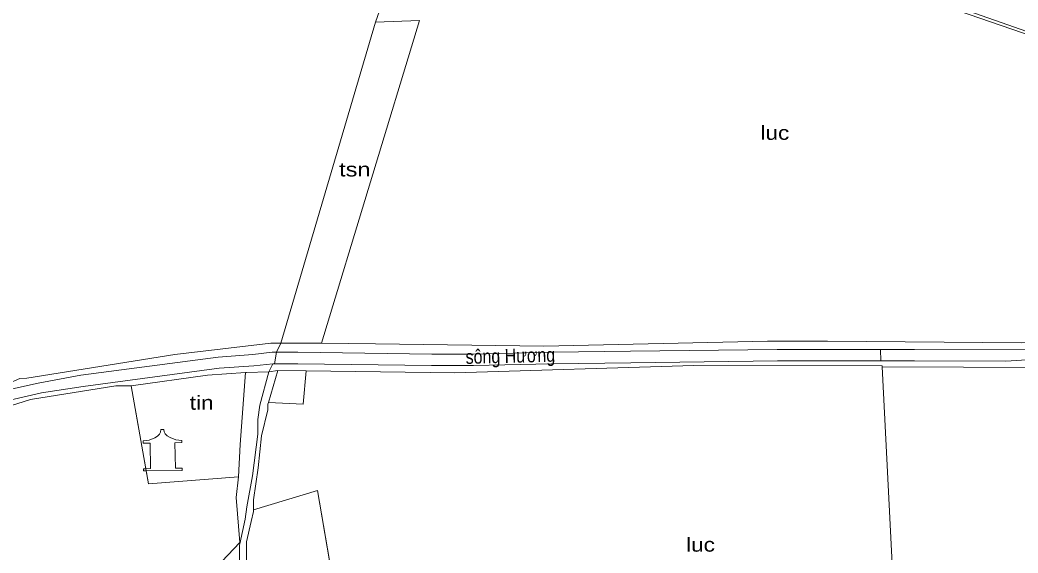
# Model space of a CAD drawing. Header units: metres. Extents: x 506356 to 510920, y 2246675 to 2251661.
# Drawn here: x 508208 to 508918, y 2249560 to 2249940 of the extents above; entities that cross this region are included whole.
import ezdxf
from ezdxf.enums import TextEntityAlignment as Align

# ---------------------------------------------------------------- set-up
doc = ezdxf.new("R2010")
doc.units = ezdxf.units.M
doc.header["$LTSCALE"] = 4
for name, color, linetype, lineweight in [('10', 7, 'Continuous', 13), ('20', 7, 'Continuous', 35), ('23', 7, 'Continuous', 13), ('30', 7, 'Continuous', 13), ('4', 7, 'Continuous', 13), ('5', 7, 'Continuous', 13), ('7', 7, 'Continuous', 13), ('9', 7, 'Continuous', 13)]:
    doc.layers.add(name, color=color, linetype=linetype, lineweight=lineweight)
doc.layers.add('33', color=7, linetype='Continuous')
doc.layers.add('46', color=7, linetype='Continuous')

msp = doc.modelspace()

# ---------------------------------------------------------------- linework, layer by layer
at = {"layer": '10'}
for q in [(508460.76, 2249938.04), (508422.18, 2249709.28)]:
    msp.add_line((508393.36, 2249709.25), q, dxfattribs=at)
for points in [[(508460.76, 2249938.04), (508468.93, 2249961.59), (508477.66, 2249988.02)], [(508422.18, 2249709.28), (508460.73, 2249708.85), (508580.33, 2249707.26), (508739.47, 2249710.8), (508782.21, 2249710.8), (508920.45, 2249709.6), (509085, 2249710.39), (509119.35, 2249711.97), (509183.26, 2249711.97), (509213.55, 2249714.34), (509230.42, 2249715.14), (509266.93, 2249713.94), (509283.46, 2249713.53), (509276.53, 2249819.54), (509266.72, 2249899.21)], [(508393.36, 2249709.25), (508386.18, 2249709.26), (508317.87, 2249701.41), (508212.65, 2249684.51), (508207.55, 2249684.12), (508181.64, 2249673.12), (508160.83, 2249658.19), (508130.46, 2249632.47)], [(508411.25, 2249689.59), (508516.99, 2249688.2), (508687.09, 2249693.56), (508821.09, 2249693.12), (508821.12, 2249692.56)], [(508836.48, 2249320.27), (508834.06, 2249399.07), (508828.72, 2249542.75), (508821.12, 2249692.56)], [(508821.12, 2249692.56), (509110.97, 2249691.35), (509143.59, 2249453.27), (509165.73, 2249282.51)], [(508368.07, 2249688.47), (508341.09, 2249686.54), (508286.88, 2249678.93)], [(508364.17, 2249566.57), (508367.93, 2249584.14), (508369.11, 2249592.84), (508373.06, 2249614.98), (508376.82, 2249644.63), (508376.82, 2249654.91), (508378.4, 2249665.19), (508384.76, 2249688.87), (508368.74, 2249688.52), (508368.07, 2249688.47)], [(508384.45, 2249667.23), (508391.08, 2249689.85), (508411.25, 2249689.59)], [(508286.88, 2249678.93), (508275.91, 2249679.03), (508215.09, 2249669.16), (508200.87, 2249664.81), (508183.1, 2249653.74), (508158.53, 2249632.7)], [(508373.8, 2249590.7), (508373.83, 2249597.89), (508377.13, 2249620.48), (508379.59, 2249643.47), (508384.1, 2249661.94), (508384.1, 2249666.04), (508384.45, 2249667.23)], [(508368.91, 2249551.1), (508368.91, 2249567.93), (508372.19, 2249582.3), (508373.8, 2249589.48), (508373.8, 2249590.7)], [(508337.45, 2249360.45), (508344.57, 2249368.64), (508349.31, 2249376.94), (508356.03, 2249386.43), (508362.74, 2249398.68), (508367.09, 2249407.38), (508370.64, 2249416.87), (508371.83, 2249425.17), (508372.22, 2249436.64), (508373.03, 2249450.08), (508371.85, 2249461.94), (508370.66, 2249478.55), (508370.66, 2249496.74), (508369.48, 2249507.81), (508367.9, 2249518.88), (508365.53, 2249532.71), (508363.55, 2249545.77), (508363.95, 2249555.26), (508363.95, 2249565.54), (508364.17, 2249566.57)]]:
    msp.add_lwpolyline(points, dxfattribs=at)
at = {"layer": '20', "lineweight": 13}
for p, q in [((508819.87, 2249704.95), (508820.22, 2249696.74)), ((508390.18, 2249702.85), (508388.86, 2249694.75))]:
    msp.add_line(p, q, dxfattribs=at)
at = {"layer": '23'}
msp.add_line((508387.09, 2249702.85), (508390.18, 2249702.85), dxfattribs=at)
for points in [[(508390.18, 2249702.85), (508405.46, 2249702.85), (508500.66, 2249701.59), (508530.3, 2249701.59), (508586.66, 2249702.86), (508642.2, 2249703.69), (508746.57, 2249704.94), (508844.28, 2249704.95), (508935.6, 2249704.53)], [(507275.62, 2249273.67), (507317.79, 2249272.83), (507374.16, 2249274.5), (507466.01, 2249277.42), (507604.22, 2249283.27), (507623.01, 2249285.36), (507694.83, 2249287.87), (507711.53, 2249291.63), (507722.38, 2249300.41), (507734.49, 2249300.82), (507883.96, 2249414.91), (508028.43, 2249528.59), (508139.5, 2249632.64), (508169.56, 2249658.97), (508183.76, 2249669), (508193.78, 2249674.85), (508220.59, 2249680.95), (508250.98, 2249686.55), (508348.67, 2249699.51), (508373.31, 2249701.18), (508387.09, 2249702.85)], [(508935.18, 2249698.14), (508909.19, 2249696.44), (508844.26, 2249696.74), (508746.62, 2249696.73), (508642.31, 2249695.48), (508586.78, 2249694.66), (508585.93, 2249694.74), (508530.39, 2249693.49), (508500.61, 2249693.49), (508405.41, 2249694.75), (508387.58, 2249694.75), (508374.07, 2249693.11), (508349.48, 2249691.45), (508252.65, 2249678.6), (508222.97, 2249673.94), (508196.51, 2249667.92)]]:
    msp.add_lwpolyline(points, dxfattribs=at)
at = {"layer": '30'}
for p, q in [((508393.36, 2249709.25), (508390.18, 2249702.85)), ((508393.36, 2249709.25), (508422.18, 2249709.28)), ((508387.09, 2249702.85), (508390.18, 2249702.85)), ((508390.18, 2249702.85), (508387.09, 2249702.85)), ((508384.76, 2249688.87), (508387.58, 2249694.75)), ((508384.76, 2249688.87), (508391.08, 2249689.85)), ((508364.1, 2249567.5), (508364.17, 2249566.57)), ((508364.17, 2249566.57), (508364.1, 2249567.5))]:
    msp.add_line(p, q, dxfattribs=at)
for points in [[(508460.76, 2249938.04), (508468.93, 2249961.59), (508477.66, 2249988.02), (508466.8, 2249993.26)], [(508477.66, 2249988.02), (508539.7, 2249966.48), (508582.89, 2249952.34), (508672.02, 2249977.49), (508737.97, 2249995.17), (508840.04, 2249958.62), (508875.37, 2249946.05), (509095.61, 2249870.22), (509106.61, 2249872.18), (509185.42, 2249886.56), (509195.84, 2249888.55), (509205.36, 2249889.93), (509235.79, 2249894.83), (509248.65, 2249897.09), (509262.78, 2249899.36), (509265.62, 2249899.46), (509266.68, 2249899.22), (509266.72, 2249899.21)], [(509185.42, 2249886.56), (509106.61, 2249872.18), (509095.61, 2249870.22), (508875.37, 2249946.05), (508840.04, 2249958.62), (508737.97, 2249995.17), (508672.02, 2249977.49), (508582.89, 2249952.34)], [(508477.66, 2249988.02), (508468.93, 2249961.59), (508460.76, 2249938.04), (508393.36, 2249709.25)], [(508460.76, 2249938.04), (508468.93, 2249961.59), (508477.66, 2249988.02)], [(508477.66, 2249988.02), (508468.93, 2249961.59), (508460.76, 2249938.04)], [(508422.18, 2249709.28), (508491.88, 2249939.08), (508460.76, 2249938.04), (508393.36, 2249709.25)], [(508422.18, 2249709.28), (508491.88, 2249939.08), (508460.76, 2249938.04)], [(508460.76, 2249938.04), (508491.88, 2249939.08), (508422.18, 2249709.28), (508460.73, 2249708.85)], [(508317.87, 2249701.41), (508386.18, 2249709.26), (508393.36, 2249709.25), (508460.76, 2249938.04)], [(509266.72, 2249899.21), (509276.53, 2249819.54), (509283.46, 2249713.53), (509266.93, 2249713.94), (509230.42, 2249715.14), (509213.55, 2249714.34), (509183.26, 2249711.97), (509119.35, 2249711.97), (509085, 2249710.39), (508920.45, 2249709.6), (508782.21, 2249710.8), (508739.47, 2249710.8), (508580.33, 2249707.26), (508460.73, 2249708.85), (508422.18, 2249709.28), (508393.36, 2249709.25), (508390.18, 2249702.85)], [(508422.18, 2249709.28), (508460.73, 2249708.85), (508580.33, 2249707.26), (508739.47, 2249710.8), (508782.21, 2249710.8), (508920.45, 2249709.6), (509085, 2249710.39), (509119.35, 2249711.97), (509183.26, 2249711.97), (509213.55, 2249714.34), (509230.42, 2249715.14), (509266.93, 2249713.94), (509283.46, 2249713.53), (509276.53, 2249819.54), (509266.72, 2249899.21), (509266.68, 2249899.22), (509282.16, 2249901.67)], [(509266.72, 2249899.21), (509276.53, 2249819.54), (509283.46, 2249713.53), (509266.93, 2249713.94), (509230.42, 2249715.14), (509213.55, 2249714.34), (509183.26, 2249711.97), (509119.35, 2249711.97), (509085, 2249710.39), (508920.45, 2249709.6), (508782.21, 2249710.8), (508739.47, 2249710.8), (508580.33, 2249707.26), (508460.73, 2249708.85), (508422.18, 2249709.28)], [(507722.38, 2249300.41), (507734.49, 2249300.82), (507883.96, 2249414.91), (508028.43, 2249528.59), (508139.5, 2249632.64), (508169.56, 2249658.97), (508183.76, 2249669), (508193.78, 2249674.85), (508220.59, 2249680.95), (508250.98, 2249686.55), (508348.67, 2249699.51), (508373.31, 2249701.18), (508387.09, 2249702.85), (508390.18, 2249702.85), (508393.36, 2249709.25)], [(508393.36, 2249709.25), (508386.18, 2249709.26), (508317.87, 2249701.41), (508212.65, 2249684.51), (508207.55, 2249684.12), (508181.64, 2249673.12), (508160.83, 2249658.19), (508130.46, 2249632.47), (508126.03, 2249628.42)], [(508130.46, 2249632.47), (508160.83, 2249658.19), (508181.64, 2249673.12), (508207.55, 2249684.12), (508212.65, 2249684.51), (508317.87, 2249701.41), (508386.18, 2249709.26), (508393.36, 2249709.25), (508422.18, 2249709.28)], [(508393.36, 2249709.25), (508386.18, 2249709.26), (508317.87, 2249701.41), (508212.65, 2249684.51), (508207.55, 2249684.12), (508181.64, 2249673.12), (508160.83, 2249658.19), (508130.46, 2249632.47)], [(508935.6, 2249704.53), (508844.28, 2249704.95), (508746.57, 2249704.94), (508642.2, 2249703.69), (508586.66, 2249702.86), (508530.3, 2249701.59), (508500.66, 2249701.59), (508405.46, 2249702.85), (508390.18, 2249702.85), (508387.09, 2249702.85), (508373.31, 2249701.18)], [(508935.6, 2249704.53), (508844.28, 2249704.95), (508746.57, 2249704.94), (508642.2, 2249703.69), (508586.66, 2249702.86), (508530.3, 2249701.59), (508500.66, 2249701.59), (508405.46, 2249702.85), (508390.18, 2249702.85), (508387.09, 2249702.85), (508373.31, 2249701.18)], [(508390.18, 2249702.85), (508405.46, 2249702.85), (508500.66, 2249701.59), (508530.3, 2249701.59), (508586.66, 2249702.86), (508642.2, 2249703.69), (508746.57, 2249704.94), (508844.28, 2249704.95), (508935.6, 2249704.53)], [(508935.6, 2249704.53), (508844.28, 2249704.95), (508746.57, 2249704.94), (508642.2, 2249703.69), (508586.66, 2249702.86), (508530.3, 2249701.59), (508500.66, 2249701.59), (508405.46, 2249702.85), (508390.18, 2249702.85)], [(508390.18, 2249702.85), (508405.46, 2249702.85), (508500.66, 2249701.59), (508530.3, 2249701.59), (508586.66, 2249702.86), (508642.2, 2249703.69), (508746.57, 2249704.94), (508844.28, 2249704.95), (508935.6, 2249704.53)], [(508460.73, 2249708.85), (508580.33, 2249707.26), (508739.47, 2249710.8), (508782.21, 2249710.8), (508920.45, 2249709.6)], [(507275.62, 2249273.67), (507317.79, 2249272.83), (507374.16, 2249274.5), (507466.01, 2249277.42), (507604.22, 2249283.27), (507623.01, 2249285.36), (507694.83, 2249287.87), (507711.53, 2249291.63), (507722.38, 2249300.41), (507734.49, 2249300.82), (507883.96, 2249414.91), (508028.43, 2249528.59), (508139.5, 2249632.64), (508169.56, 2249658.97), (508183.76, 2249669), (508193.78, 2249674.85), (508220.59, 2249680.95), (508250.98, 2249686.55), (508348.67, 2249699.51), (508373.31, 2249701.18), (508387.09, 2249702.85)], [(508387.09, 2249702.85), (508373.31, 2249701.18), (508348.67, 2249699.51), (508250.98, 2249686.55), (508220.59, 2249680.95), (508193.78, 2249674.85), (508183.76, 2249669), (508169.56, 2249658.97), (508139.5, 2249632.64), (508028.43, 2249528.59), (507883.96, 2249414.91), (507734.49, 2249300.82), (507722.38, 2249300.41), (507711.53, 2249291.63), (507694.83, 2249287.87), (507623.01, 2249285.36), (507604.22, 2249283.27), (507466.01, 2249277.42), (507374.16, 2249274.5), (507317.79, 2249272.83), (507275.62, 2249273.67)], [(508160.83, 2249658.19), (508181.64, 2249673.12), (508207.55, 2249684.12), (508212.65, 2249684.51), (508317.87, 2249701.41)], [(508935.18, 2249698.14), (508909.19, 2249696.44), (508844.26, 2249696.74), (508746.62, 2249696.73), (508642.31, 2249695.48), (508586.78, 2249694.66), (508585.93, 2249694.74), (508530.39, 2249693.49), (508500.61, 2249693.49), (508405.41, 2249694.75), (508387.58, 2249694.75), (508374.07, 2249693.11), (508349.48, 2249691.45), (508252.65, 2249678.6), (508222.97, 2249673.94), (508196.51, 2249667.92)], [(508196.51, 2249667.92), (508222.97, 2249673.94), (508252.65, 2249678.6), (508349.48, 2249691.45), (508374.07, 2249693.11), (508387.58, 2249694.75), (508405.41, 2249694.75), (508500.61, 2249693.49), (508530.39, 2249693.49), (508585.93, 2249694.74), (508586.78, 2249694.66), (508642.31, 2249695.48), (508746.62, 2249696.73), (508844.26, 2249696.74), (508909.19, 2249696.44), (508935.18, 2249698.14)], [(508373.31, 2249701.18), (508348.67, 2249699.51), (508250.98, 2249686.55), (508220.59, 2249680.95)], [(508373.31, 2249701.18), (508348.67, 2249699.51), (508250.98, 2249686.55), (508220.59, 2249680.95)], [(509111.92, 2249699.2), (509096.3, 2249698.97), (509061.18, 2249696.88), (508999.55, 2249696.88), (508935.18, 2249698.14), (508909.19, 2249696.44), (508844.26, 2249696.74), (508746.62, 2249696.73), (508642.31, 2249695.48), (508586.78, 2249694.66), (508585.93, 2249694.74), (508530.39, 2249693.49), (508500.61, 2249693.49), (508405.41, 2249694.75), (508387.58, 2249694.75), (508384.76, 2249688.87), (508391.08, 2249689.85), (508411.25, 2249689.59)], [(508746.62, 2249696.73), (508844.26, 2249696.74), (508909.19, 2249696.44), (508935.18, 2249698.14), (508999.55, 2249696.88)], [(508746.62, 2249696.73), (508844.26, 2249696.74), (508909.19, 2249696.44), (508935.18, 2249698.14), (508999.55, 2249696.88)], [(508821.09, 2249693.12), (508821.12, 2249692.56), (509110.97, 2249691.35), (509111.92, 2249699.2)], [(508387.58, 2249694.75), (508374.07, 2249693.11), (508349.48, 2249691.45), (508252.65, 2249678.6), (508222.97, 2249673.94), (508196.51, 2249667.92), (508187.75, 2249662.81), (508174.12, 2249653.17), (508144.45, 2249627.18), (508033.23, 2249522.99), (507888.47, 2249409.09), (507739.57, 2249295.44), (507720.06, 2249278.38), (507705.99, 2249273.55), (507661.47, 2249273.76), (507615.48, 2249274.4), (507591.33, 2249272.72), (507499.35, 2249271.46), (507436.56, 2249268.54), (507384.29, 2249267.39), (507215.01, 2249264.86), (507150.74, 2249264.86), (507074.71, 2249262.76), (507073.71, 2249258.34)], [(508187.75, 2249662.81), (508196.51, 2249667.92), (508222.97, 2249673.94), (508252.65, 2249678.6), (508349.48, 2249691.45), (508374.07, 2249693.11), (508387.58, 2249694.75), (508405.41, 2249694.75), (508500.61, 2249693.49), (508530.39, 2249693.49)], [(508252.65, 2249678.6), (508349.48, 2249691.45), (508374.07, 2249693.11), (508387.58, 2249694.75), (508405.41, 2249694.75), (508500.61, 2249693.49), (508530.39, 2249693.49)], [(508368.07, 2249688.47), (508368.74, 2249688.52), (508384.76, 2249688.87), (508387.58, 2249694.75)], [(508411.25, 2249689.59), (508516.99, 2249688.2), (508687.09, 2249693.56), (508821.09, 2249693.12), (508821.12, 2249692.56)], [(508821.12, 2249692.56), (508821.09, 2249693.12), (508687.09, 2249693.56), (508516.99, 2249688.2), (508411.25, 2249689.59)], [(508411.25, 2249689.59), (508516.99, 2249688.2), (508687.09, 2249693.56), (508821.09, 2249693.12)], [(508821.12, 2249692.56), (508821.09, 2249693.12), (508687.09, 2249693.56), (508516.99, 2249688.2), (508411.25, 2249689.59)], [(508530.39, 2249693.49), (508585.93, 2249694.74), (508586.78, 2249694.66), (508642.31, 2249695.48), (508746.62, 2249696.73)], [(508530.39, 2249693.49), (508585.93, 2249694.74), (508586.78, 2249694.66), (508642.31, 2249695.48), (508746.62, 2249696.73)], [(508836.48, 2249320.27), (508834.06, 2249399.07), (508828.72, 2249542.75), (508821.12, 2249692.56)], [(508821.12, 2249692.56), (509110.97, 2249691.35), (509143.59, 2249453.27), (509165.73, 2249282.51)], [(508821.12, 2249692.56), (508828.72, 2249542.75), (508834.06, 2249399.07), (508836.48, 2249320.27), (508836.52, 2249319.03)], [(509165.73, 2249282.51), (509143.59, 2249453.27), (509110.97, 2249691.35), (508821.12, 2249692.56)], [(509165.73, 2249282.51), (509143.59, 2249453.27), (509110.97, 2249691.35), (508821.12, 2249692.56), (508828.72, 2249542.75), (508834.06, 2249399.07)], [(508834.06, 2249399.07), (508828.72, 2249542.75), (508821.12, 2249692.56)], [(508286.88, 2249678.93), (508341.09, 2249686.54), (508368.07, 2249688.47)], [(508368.07, 2249688.47), (508341.09, 2249686.54), (508286.88, 2249678.93)], [(508368.07, 2249688.47), (508341.09, 2249686.54), (508286.88, 2249678.93), (508299.18, 2249609.17)], [(508286.88, 2249678.93), (508341.09, 2249686.54), (508368.07, 2249688.47)], [(508299.18, 2249609.17), (508363.14, 2249614.09), (508364.37, 2249637.27), (508368.07, 2249688.47)], [(508368.07, 2249688.47), (508364.37, 2249637.27), (508363.14, 2249614.09)], [(508363.14, 2249614.09), (508364.37, 2249637.27), (508368.07, 2249688.47)], [(508368.07, 2249688.47), (508368.74, 2249688.52), (508384.76, 2249688.87), (508378.4, 2249665.19), (508376.82, 2249654.91), (508376.82, 2249644.63), (508373.06, 2249614.98), (508369.11, 2249592.84), (508367.93, 2249584.14), (508364.17, 2249566.57)], [(508364.17, 2249566.57), (508367.93, 2249584.14), (508369.11, 2249592.84), (508373.06, 2249614.98), (508376.82, 2249644.63), (508376.82, 2249654.91), (508378.4, 2249665.19), (508384.76, 2249688.87), (508368.74, 2249688.52), (508368.07, 2249688.47)], [(508384.76, 2249688.87), (508378.4, 2249665.19), (508376.82, 2249654.91), (508376.82, 2249644.63), (508373.06, 2249614.98), (508369.11, 2249592.84), (508367.93, 2249584.14), (508364.17, 2249566.57)], [(508376.82, 2249654.91), (508378.4, 2249665.19), (508384.76, 2249688.87), (508368.74, 2249688.52), (508368.07, 2249688.47), (508364.37, 2249637.27)], [(508373.8, 2249590.7), (508373.83, 2249597.89), (508377.13, 2249620.48), (508379.59, 2249643.47), (508384.1, 2249661.94), (508384.1, 2249666.04), (508384.45, 2249667.23), (508391.08, 2249689.85), (508384.76, 2249688.87)], [(508411.25, 2249689.59), (508409.06, 2249665.99), (508384.45, 2249667.23), (508384.1, 2249666.04)], [(508384.45, 2249667.23), (508391.08, 2249689.85), (508411.25, 2249689.59)], [(508411.25, 2249689.59), (508391.08, 2249689.85), (508384.45, 2249667.23)], [(508411.25, 2249689.59), (508391.08, 2249689.85), (508384.45, 2249667.23)], [(508384.45, 2249667.23), (508409.06, 2249665.99), (508411.25, 2249689.59)], [(508411.25, 2249689.59), (508409.06, 2249665.99), (508384.45, 2249667.23)], [(508384.45, 2249667.23), (508409.06, 2249665.99), (508411.25, 2249689.59)], [(508158.53, 2249632.7), (508183.1, 2249653.74), (508200.87, 2249664.81), (508215.09, 2249669.16), (508275.91, 2249679.03), (508286.88, 2249678.93)], [(508286.88, 2249678.93), (508275.91, 2249679.03), (508215.09, 2249669.16), (508200.87, 2249664.81), (508183.1, 2249653.74), (508158.53, 2249632.7)], [(508158.53, 2249632.7), (508183.1, 2249653.74), (508200.87, 2249664.81), (508215.09, 2249669.16), (508275.91, 2249679.03), (508286.88, 2249678.93)], [(508220.59, 2249680.95), (508193.78, 2249674.85), (508183.76, 2249669)], [(508220.59, 2249680.95), (508193.78, 2249674.85), (508183.76, 2249669)], [(508187.75, 2249662.81), (508196.51, 2249667.92), (508222.97, 2249673.94), (508252.65, 2249678.6)], [(508307.38, 2249515.41), (508320.09, 2249524.43), (508338.54, 2249540.44), (508364.1, 2249567.5), (508361.62, 2249599.45), (508363.14, 2249614.09), (508299.18, 2249609.17), (508297.55, 2249618.4), (508295.63, 2249618.37), (508295.61, 2249619.97), (508297.27, 2249619.99), (508286.88, 2249678.93), (508275.91, 2249679.03), (508215.09, 2249669.16)], [(508286.88, 2249678.93), (508299.18, 2249609.17), (508363.14, 2249614.09)], [(508363.14, 2249614.09), (508299.18, 2249609.17), (508286.88, 2249678.93)], [(508215.09, 2249669.16), (508200.87, 2249664.81), (508183.1, 2249653.74), (508158.53, 2249632.7)], [(508373.8, 2249590.7), (508373.83, 2249597.89), (508377.13, 2249620.48), (508379.59, 2249643.47), (508384.1, 2249661.94), (508384.1, 2249666.04), (508384.45, 2249667.23)], [(508384.45, 2249667.23), (508384.1, 2249666.04), (508384.1, 2249661.94), (508379.59, 2249643.47), (508377.13, 2249620.48), (508373.83, 2249597.89), (508373.8, 2249590.7)], [(508384.1, 2249666.04), (508384.1, 2249661.94), (508379.59, 2249643.47), (508377.13, 2249620.48)], [(508367.93, 2249584.14), (508369.11, 2249592.84), (508373.06, 2249614.98), (508376.82, 2249644.63), (508376.82, 2249654.91)], [(508364.37, 2249637.27), (508363.14, 2249614.09), (508361.62, 2249599.45), (508364.1, 2249567.5), (508364.17, 2249566.57), (508367.93, 2249584.14)], [(508377.13, 2249620.48), (508373.83, 2249597.89), (508373.8, 2249590.7)], [(508363.14, 2249614.09), (508361.62, 2249599.45), (508364.1, 2249567.5)], [(508364.1, 2249567.5), (508361.62, 2249599.45), (508363.14, 2249614.09)], [(508373.8, 2249590.7), (508419.48, 2249604.49), (508434.86, 2249514.13), (508445.3, 2249463.19), (508553.2, 2249480.53), (508615.7, 2249490.58), (508614.87, 2249490.45), (508661.21, 2249415.89)], [(508435.02, 2249513.17), (508419.38, 2249604.46), (508373.8, 2249590.7), (508373.8, 2249589.48)], [(508368.91, 2249551.1), (508368.91, 2249567.93), (508372.19, 2249582.3), (508373.8, 2249589.48), (508373.8, 2249590.7)], [(508373.8, 2249590.7), (508373.8, 2249589.48), (508372.19, 2249582.3), (508368.91, 2249567.93), (508368.91, 2249551.1)], [(508371.23, 2249400.39), (508375.89, 2249415.65), (508377.12, 2249435.35), (508376.71, 2249447.25), (508376.71, 2249453.82), (508375.89, 2249482.14), (508374.24, 2249501.03), (508372.6, 2249517.04), (508370.96, 2249532.64), (508369.32, 2249544.13), (508368.91, 2249551.1), (508368.91, 2249567.93), (508372.19, 2249582.3), (508373.8, 2249589.48), (508373.8, 2249590.7)], [(508373.8, 2249589.48), (508372.19, 2249582.3), (508368.91, 2249567.93), (508368.91, 2249551.1), (508369.32, 2249544.13)], [(508364.17, 2249566.57), (508363.95, 2249565.54), (508363.95, 2249555.26), (508363.55, 2249545.77), (508365.53, 2249532.71), (508367.9, 2249518.88), (508369.48, 2249507.81), (508370.66, 2249496.74), (508370.66, 2249478.55), (508371.85, 2249461.94), (508373.03, 2249450.08), (508372.22, 2249436.64), (508371.83, 2249425.17), (508370.64, 2249416.87), (508367.09, 2249407.38), (508362.74, 2249398.68), (508356.03, 2249386.43), (508349.31, 2249376.94), (508344.57, 2249368.64), (508337.45, 2249360.45)], [(508337.45, 2249360.45), (508344.57, 2249368.64), (508349.31, 2249376.94), (508356.03, 2249386.43), (508362.74, 2249398.68), (508367.09, 2249407.38), (508370.64, 2249416.87), (508371.83, 2249425.17), (508372.22, 2249436.64), (508373.03, 2249450.08), (508371.85, 2249461.94), (508370.66, 2249478.55), (508370.66, 2249496.74), (508369.48, 2249507.81), (508367.9, 2249518.88), (508365.53, 2249532.71), (508363.55, 2249545.77), (508363.95, 2249555.26), (508363.95, 2249565.54), (508364.17, 2249566.57)], [(508365.53, 2249532.71), (508363.55, 2249545.77), (508363.95, 2249555.26), (508363.95, 2249565.54), (508364.17, 2249566.57), (508364.1, 2249567.5), (508338.54, 2249540.44)], [(508364.17, 2249566.57), (508363.95, 2249565.54), (508363.95, 2249555.26), (508363.55, 2249545.77), (508365.53, 2249532.71), (508367.9, 2249518.88), (508369.48, 2249507.81), (508370.66, 2249496.74), (508370.66, 2249478.55), (508371.85, 2249461.94), (508373.03, 2249450.08)]]:
    msp.add_lwpolyline(points, dxfattribs=at)
msp.add_lwpolyline([(508460.76, 2249938.04), (508491.88, 2249939.08), (508422.18, 2249709.28), (508393.36, 2249709.25)], close=True, dxfattribs=at)
at = {"layer": '4'}
msp.add_lwpolyline([(509164.47, 2249884.03), (509093.35, 2249871.93), (508736.6, 2249997.26)], dxfattribs=at)
at = {"layer": '5'}
msp.add_line((508364.1, 2249567.5), (508364.17, 2249566.57), dxfattribs=at)
for points in [[(509266.68, 2249899.22), (509265.62, 2249899.46), (509262.78, 2249899.36), (509248.65, 2249897.09), (509235.79, 2249894.83), (509205.36, 2249889.93), (509195.84, 2249888.55), (509185.42, 2249886.56), (509106.61, 2249872.18), (509095.61, 2249870.22), (508875.37, 2249946.05), (508840.04, 2249958.62), (508737.97, 2249995.17), (508672.02, 2249977.49), (508582.89, 2249952.34), (508539.7, 2249966.48), (508477.66, 2249988.02)], [(508422.18, 2249709.28), (508491.88, 2249939.08), (508460.76, 2249938.04)], [(508368.07, 2249688.47), (508364.37, 2249637.27), (508363.14, 2249614.09)], [(508384.45, 2249667.23), (508409.06, 2249665.99), (508411.25, 2249689.59)], [(508286.88, 2249678.93), (508299.18, 2249609.17), (508363.14, 2249614.09)], [(508364.1, 2249567.5), (508361.62, 2249599.45), (508363.14, 2249614.09)]]:
    msp.add_lwpolyline(points, dxfattribs=at)
at = {"layer": '7'}
msp.add_lwpolyline([(508477.66, 2249988.02), (508539.7, 2249966.48), (508582.89, 2249952.34), (508672.02, 2249977.49), (508737.97, 2249995.17), (508840.04, 2249958.62), (508875.37, 2249946.05), (509095.61, 2249870.22)], dxfattribs=at)
msp.add_lwpolyline([(508477.66, 2249988.02), (508539.7, 2249966.48), (508582.89, 2249952.34), (508672.02, 2249977.49), (508737.97, 2249995.17), (508840.04, 2249958.62), (508875.37, 2249946.05), (509095.61, 2249870.22)], dxfattribs=at)
at = {"layer": '9'}
msp.add_lwpolyline([(508300.53, 2249620.04), (508295.61, 2249619.97), (508295.63, 2249618.37), (508323.17, 2249618.78), (508323.15, 2249620.38), (508318.23, 2249620.3), (508317.96, 2249638.46), (508322.88, 2249638.53), (508322.85, 2249640.13), (508318.48, 2249640.57), (508314.46, 2249642.11), (508312.48, 2249643.33), (508311.1, 2249644.71), (508310.22, 2249646.22), (508309.95, 2249647.85), (508307.98, 2249647.82), (508307.71, 2249646.1), (508306.92, 2249644.57), (508305.54, 2249643.15), (508303.58, 2249641.91), (508299.55, 2249640.29), (508295.31, 2249639.72), (508295.34, 2249638.12), (508300.26, 2249638.2)], close=True, dxfattribs=at)

# ---------------------------------------------------------------- texts
at = {"layer": '33'}
for s, width, p in [('luc', 1.2, (508744.84, 2249854.16)), ('tsn', 1.25, (508445.91, 2249828.09)), ('tin', 1.2, (508336.95, 2249661.96)), ('luc', 1.2, (508691.9, 2249560.9))]:
    msp.add_text(s, height=10, dxfattribs=dict(at, width=width)).set_placement(p, align=Align.CENTER)
at = {"layer": '46', "width": 0.85}
msp.add_text('sông Hương', height=10, rotation=1.424, dxfattribs=at).set_placement((508556.73, 2249695.37), align=Align.CENTER)

doc.saveas('drawing.dxf')
